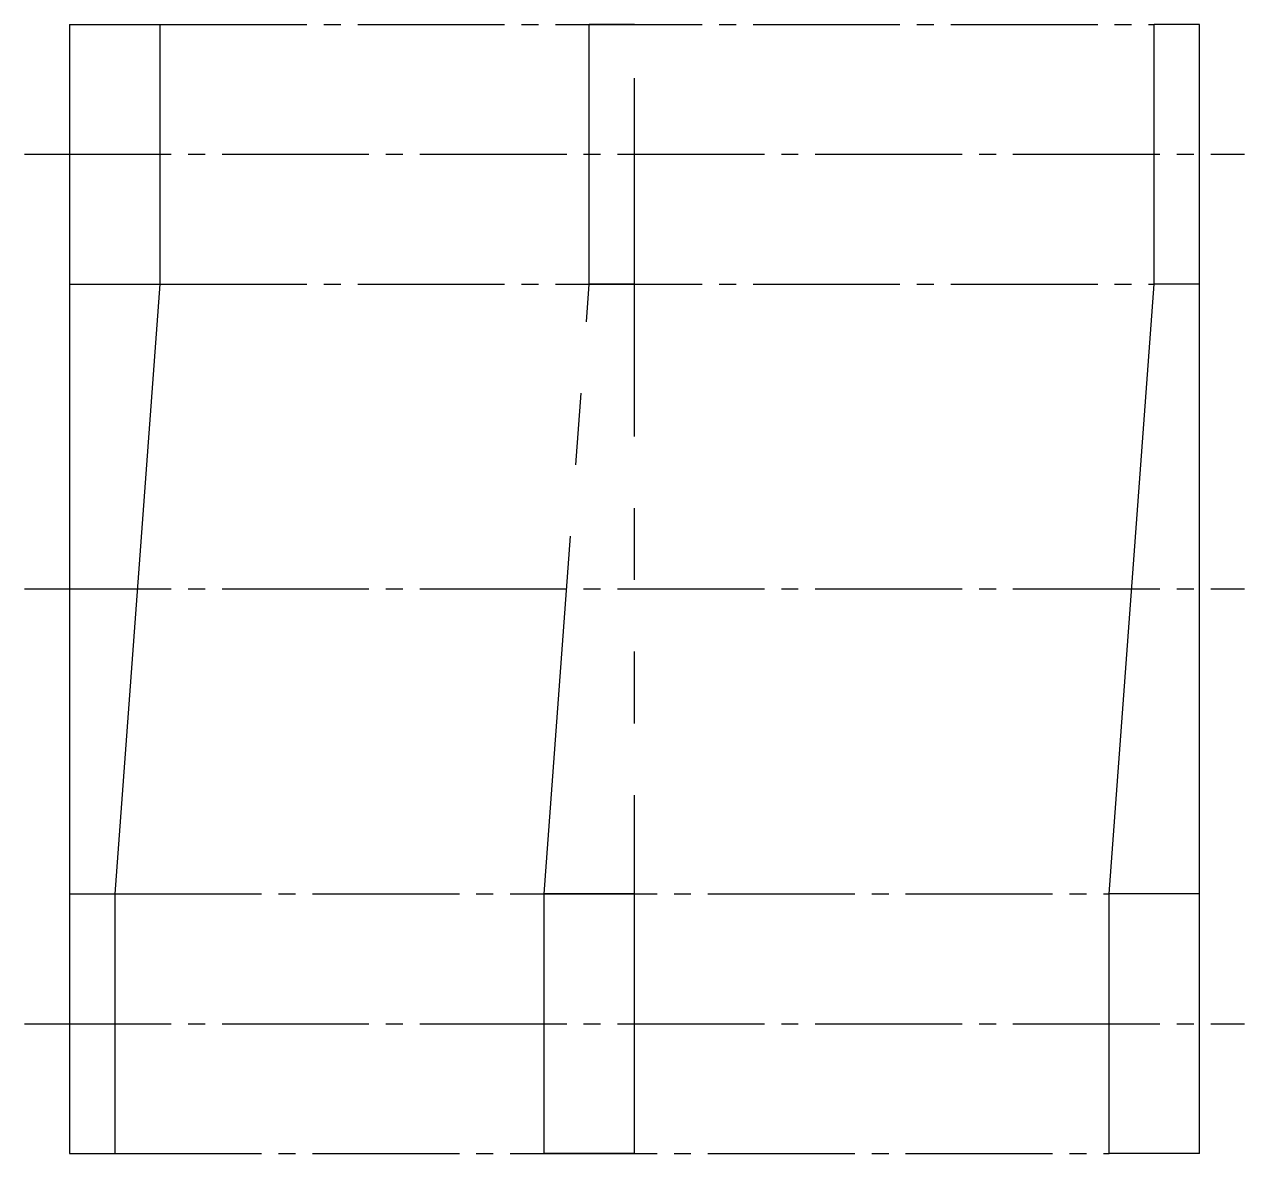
# Model space of a CAD drawing. Extents: x 10 to 153, y 10 to 133.
# Drawn here: x 126.28 to 153.28, y 108.4 to 133.4 of the extents above; entities outside this region: 2.
import ezdxf

# ---------------------------------------------------------------- set-up
doc = ezdxf.new("R2010")
doc.units = 0
doc.header["$LTSCALE"] = 0.25
doc.linetypes.add('CENTER', pattern=[17.5, 13, -1.5, 1.5, -1.5])
doc.linetypes.add('PHANTOM', pattern=[63.5, 31.75, -6.35, 6.35, -6.35, 6.35, -6.35])
doc.layers.get('0').update_dxf_attribs({"linetype": 'CONTINUOUS'})
doc.layers.add('CENTER', color=1, linetype='CENTER')

msp = doc.modelspace()

# ---------------------------------------------------------------- linework, layer by layer
at = {"color": 7, "linetype": 'CONTINUOUS'}
for p, q in [((127.277, 133.398), (127.277, 108.398)), ((127.277, 133.398), (129.277, 133.398)), ((152.277, 133.398), (151.277, 133.398)), ((152.277, 108.398), (152.277, 133.398)), ((127.277, 108.398), (128.277, 108.398)), ((152.277, 108.398), (150.277, 108.398))]:
    msp.add_line(p, q, dxfattribs=at)
for p, q in [((129.277, 133.398), (129.277, 127.648)), ((151.277, 127.648), (151.277, 133.398)), ((127.277, 127.648), (129.277, 127.648)), ((129.277, 127.648), (128.277, 114.148)), ((150.277, 114.148), (151.277, 127.648)), ((152.277, 127.648), (151.277, 127.648)), ((127.277, 127.148), (127.277, 127.148)), ((127.277, 120.898), (127.277, 120.898)), ((127.277, 114.148), (128.277, 114.148)), ((128.277, 114.148), (128.277, 108.398)), ((150.277, 108.398), (150.277, 114.148)), ((152.277, 114.148), (150.277, 114.148))]:
    msp.add_line(p, q)
at = {"color": 3, "linetype": 'PHANTOM'}
for p, q in [((138.777, 127.648), (138.777, 133.398)), ((139.777, 133.398), (138.777, 133.398)), ((139.777, 108.398), (139.777, 133.398)), ((137.777, 114.148), (138.777, 127.648)), ((139.777, 127.648), (138.777, 127.648)), ((137.777, 108.398), (137.777, 114.148)), ((139.777, 114.148), (137.777, 114.148)), ((139.777, 108.398), (137.777, 108.398))]:
    msp.add_line(p, q, dxfattribs=at)
at = {"layer": 'CENTER', "color": 1, "linetype": 'CENTER'}
for p, q in [((129.277, 133.398), (151.277, 133.398)), ((126.277, 130.523), (153.277, 130.523)), ((129.277, 127.648), (151.277, 127.648)), ((126.277, 120.898), (153.277, 120.898)), ((128.277, 114.148), (150.277, 114.148)), ((126.277, 111.273), (153.277, 111.273)), ((128.277, 108.398), (150.277, 108.398))]:
    msp.add_line(p, q, dxfattribs=at)

# ---------------------------------------------------------------- texts
for s, p in [('SWF25-25', (10, 25)), ('SWF25', (10, 10))]:
    msp.add_text(s, height=4).set_placement(p)

doc.saveas('drawing.dxf')
